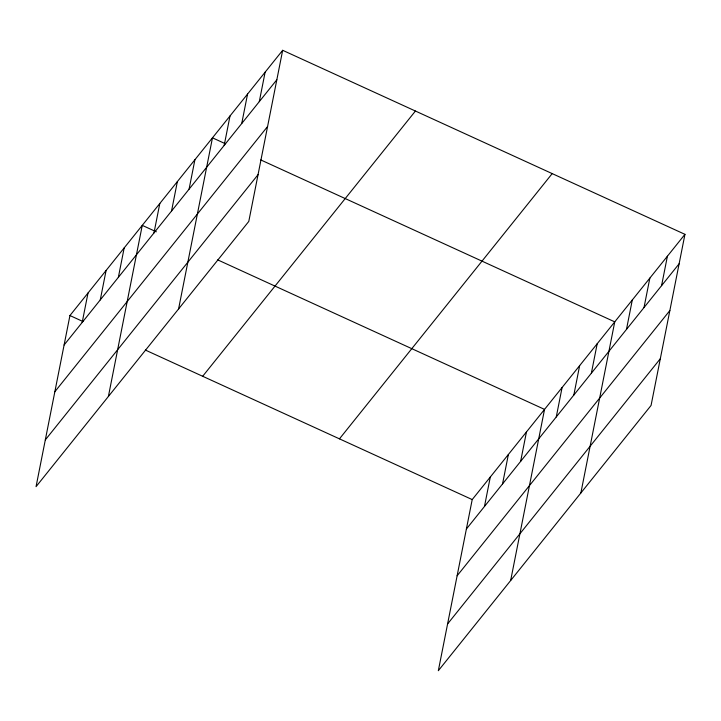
<?xml version="1.0" encoding="UTF-8"?>
<svg xmlns="http://www.w3.org/2000/svg" width="721" height="721" viewBox="0 0 721 721"><rect width="100%" height="100%" fill="white"/><g stroke="black" fill="none" stroke-linecap="round" stroke-linejoin="round"><path stroke-width="1.08" d="M282.668 50.299L69.937 315.546L36.05 486.666L248.79 221.419L282.668 50.299L684.95 234.334L651.063 405.454L438.332 670.701L472.21 499.581L684.95 234.334M82.185 322.449L88.016 292.996M100.264 299.909L106.095 270.456M118.352 277.36L124.183 247.907M108.384 396.487L142.262 225.367L156.34 231.801M153.979 232.928L159.81 203.484M171.535 211.046L177.366 181.602M189.082 189.163L194.913 159.72M178.583 308.958L212.47 137.837L225.538 143.812M224.186 145.399L230.017 115.955M241.733 123.516L247.564 94.063M259.29 101.634L265.121 72.181M484.467 506.484L490.298 477.032M502.546 483.935L508.377 454.482M520.634 461.395L526.465 431.942M510.657 580.513L544.544 409.393L217.688 259.866M556.261 416.963L562.092 387.51M573.817 395.081L579.648 365.628M591.364 373.199L597.195 343.746M580.865 492.984L614.752 321.863L260.741 159.918M626.468 329.434L632.299 299.981M644.015 307.552L649.846 278.099M661.572 285.669L667.403 256.216M64.097 344.999L276.837 79.752M54.841 391.746L267.581 126.508M45.306 439.918L258.046 174.671M202.682 376.272L415.422 111.034M339.465 438.846L552.196 173.608M466.379 529.025L679.119 263.787M457.123 575.782L669.863 310.535M447.588 623.944L660.328 358.707M69.937 315.546L83.005 321.53M145.363 350.055L472.21 499.581"/></g></svg>
